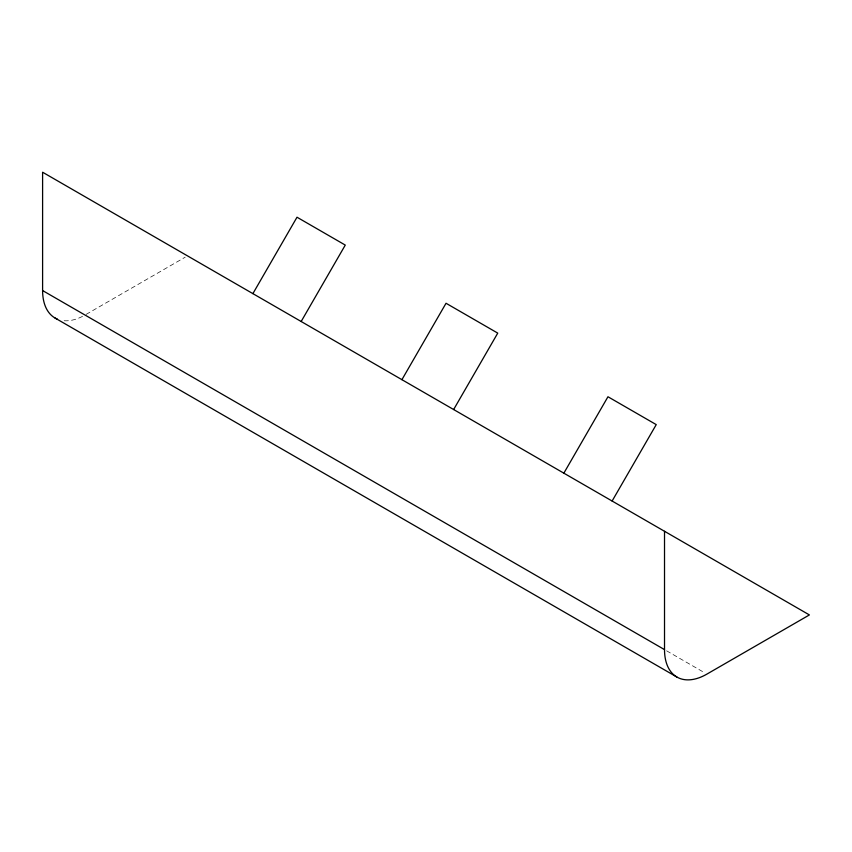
<?xml version="1.0" encoding="UTF-8"?>
<svg xmlns="http://www.w3.org/2000/svg" width="852" height="852" viewBox="0 0 852 852"><rect width="100%" height="100%" fill="white"/><g stroke="black" fill="none" stroke-linecap="round" stroke-linejoin="round"><path stroke-width="0.64" stroke-dasharray="4.26 3.19" d="M86.159 314.367L185.172 257.197M666.615 650.822L704.625 672.771M82.548 316.369A59.97 34.623 -60 0 1 63.804 320.714"/><path stroke-width="1.28" d="M252.895 293.631L297.007 217.217L345.273 245.088L301.161 321.502M401.92 379.672L446.033 303.259L497.749 333.121L453.637 409.535M563.854 473.169L607.966 396.755L656.242 424.615L612.119 501.029M42.6 290.553L664.517 649.618A59.97 34.623 -60 0 0 706.926 674.092L809.4 614.931L42.6 172.221L42.6 290.553A59.97 34.623 -60 0 0 57.34 319.149M55.018 318.009L676.935 677.063M664.517 531.286L664.517 649.618"/></g></svg>
